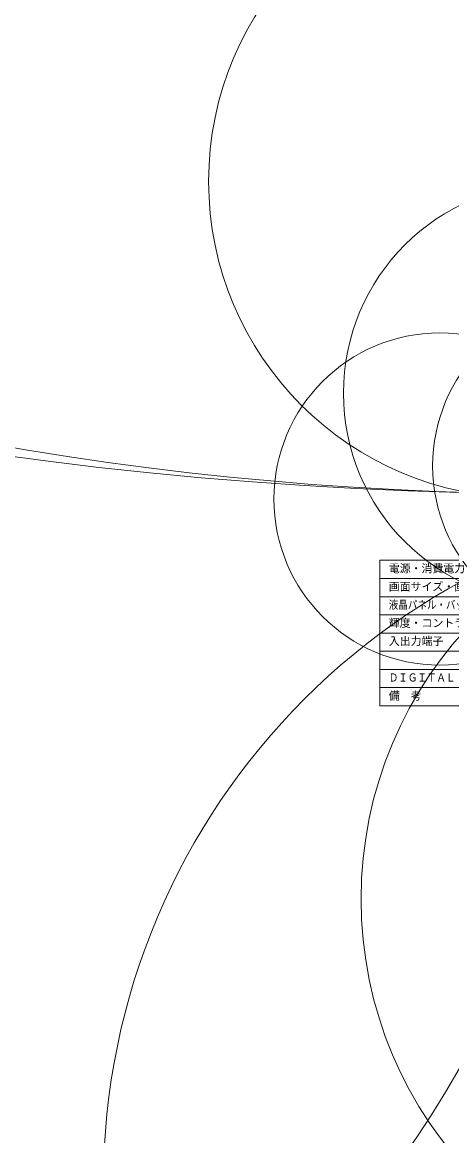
# Model space of a CAD drawing. Units: millimetres, scale not verified. Extents: x -1127 to 1104, y -424 to 2233.
# Drawn here: x -160.8 to -42.7, y -174.7 to 131.4 of the extents above; entities that cross this region are included whole.
import ezdxf
from ezdxf.enums import TextEntityAlignment as Align

# ---------------------------------------------------------------- set-up
doc = ezdxf.new("R2010")
doc.units = ezdxf.units.MM
doc.header["$LTSCALE"] = 0.125
doc.layers.add('0-2_MOJI1', color=7, linetype='Continuous')
doc.layers.add('0-3_WAKU', color=1, linetype='Continuous', lineweight=18)
doc.layers.add('0-6_GAIKEI', color=1, linetype='Continuous', lineweight=18)
doc.styles.add('ＭＳ ゴシック', font='')
doc.styles.get('ＭＳ ゴシック').set_extended_font_data('MS Gothic')

msp = doc.modelspace()

# ---------------------------------------------------------------- linework, layer by layer
at = {"layer": '0-3_WAKU', "color": 4}
for p, q in [((-62.4907, -56.4967), (-62.4907, -16.4967)), ((-62.4907, -16.4967), (62.5093, -16.4967)), ((-62.4907, -56.4967), (62.5093, -56.4967))]:
    msp.add_line(p, q, dxfattribs=at)
at = {"layer": '0-3_WAKU'}
for p, q in [((62.5093, -21.4967), (-62.4907, -21.4967)), ((62.5093, -26.4967), (-62.4907, -26.4967)), ((62.5093, -31.4967), (-62.4907, -31.4967)), ((-62.4907, -36.4967), (62.5093, -36.4967)), ((-62.4907, -41.4967), (62.5093, -41.4967)), ((-62.4907, -46.4967), (62.5093, -46.4967)), ((-62.4907, -51.4967), (62.5093, -51.4967))]:
    msp.add_line(p, q, dxfattribs=at)
at = {"layer": '0-6_GAIKEI'}
for centre, radius in [((-11.5954, 1117.2596), 1115.4897), ((-12.5677, 892.9223), 891.1508), ((-305.2814, -4.4638), 305.052), ((-22.5771, 87.652), 86.9478), ((-14.7843, 29.4105), 57.6853), ((-2.5173, 9.4407), 45.4191), ((-45.9223, 0.3443), 45.6484)]:
    msp.add_circle(centre, radius, dxfattribs=at)
at = {"layer": '0-6_GAIKEI', "color": 7}
for centre, radius in [((50.2062, -188.0189), 188.6573), ((42.2387, -109.6159), 109.8506)]:
    msp.add_circle(centre, radius, dxfattribs=at)

# ---------------------------------------------------------------- texts
at = {"layer": '0-2_MOJI1', "style": 'ＭＳ ゴシック'}
for s, p in [('電源・消費電力', (-59.9907, -20.4967)), ('画面サイズ・画素数', (-59.9907, -25.4967)), ('輝度・コントラスト', (-59.9907, -35.4967)), ('入出力端子', (-59.9907, -40.4967)), ('備\u3000考', (-59.9907, -55.4967))]:
    msp.add_text(s, height=2.199, dxfattribs=at).set_placement(p, align=Align.BOTTOM_LEFT)
at = {"layer": '0-2_MOJI1', "style": 'ＭＳ ゴシック', "width": 0.85}
for s, p in [('液晶パネル・バックライト', (-59.9907, -30.4967)), ('ＤＩＧＩＴＡＬ\u3000ＬＩＮＫ', (-59.9907, -50.4967))]:
    msp.add_text(s, height=2.199, dxfattribs=at).set_placement(p, align=Align.BOTTOM_LEFT)

doc.saveas('drawing.dxf')
